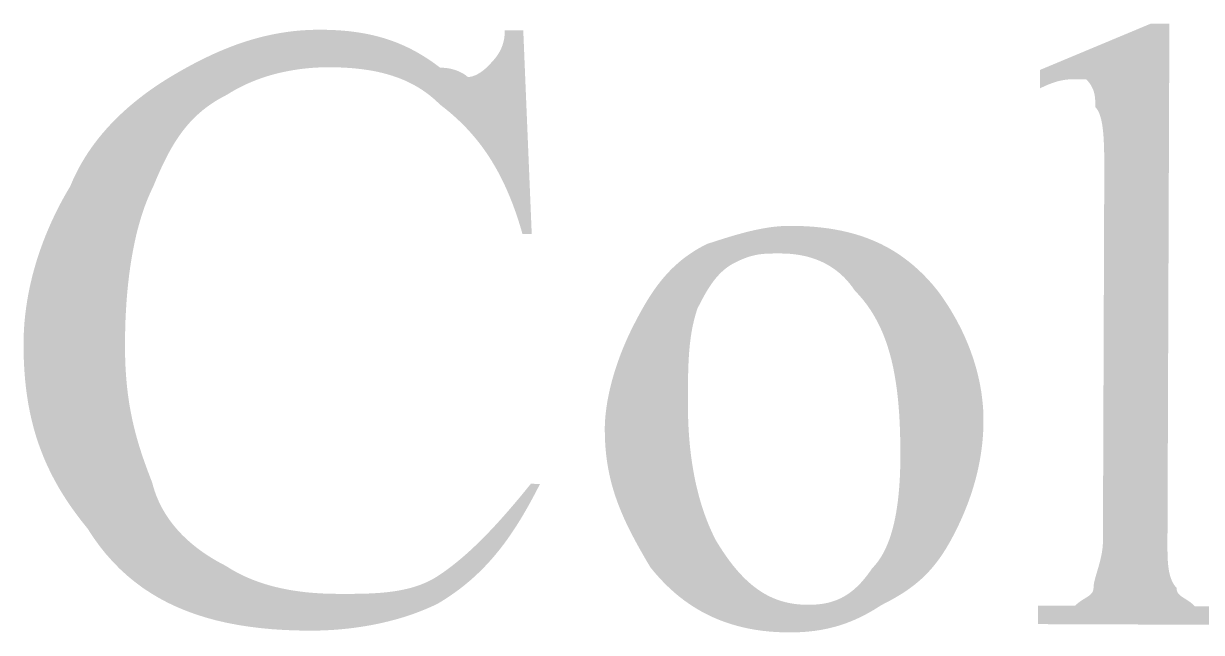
# Model space of a CAD drawing. Header units: millimetres. Extents: x -125 to 146, y -26 to 163.
# Drawn here: x 94.57 to 99.98, y 41.63 to 44.43 of the extents above; entities that cross this region are included whole.
import ezdxf

# ---------------------------------------------------------------- set-up
doc = ezdxf.new("R2010")
doc.units = ezdxf.units.MM
doc.header["$MEASUREMENT"] = 0
doc.layers.get('0').update_dxf_attribs({"color": 255, "linetype": 'CONTINUOUS'})

msp = doc.modelspace()

# ---------------------------------------------------------------- hatches: boundary and pattern name
at = {"true_color": 0x000007}
for points in [[(96.8652, 44.3935), (96.9041, 43.4594), (96.8617, 43.4596), (96.8511, 43.496), (96.84, 43.5311), (96.8284, 43.565), (96.8164, 43.5977), (96.8039, 43.6292), (96.791, 43.6596), (96.7777, 43.6888), (96.7639, 43.7171), (96.7497, 43.7442), (96.735, 43.7704), (96.7199, 43.7957), (96.7043, 43.82), (96.6883, 43.8434), (96.6719, 43.866), (96.655, 43.8878), (96.6376, 43.9088), (96.6198, 43.9291), (96.6016, 43.9487), (96.5829, 43.9676), (96.5638, 43.9859), (96.5443, 44.0036), (96.5243, 44.0208), (96.5038, 44.0374), (96.4829, 44.0536), (96.4669, 44.0691), (96.4504, 44.0838), (96.4335, 44.0975), (96.4161, 44.1105), (96.3983, 44.1227), (96.3801, 44.134), (96.3613, 44.1446), (96.3422, 44.1545), (96.3226, 44.1636), (96.3026, 44.172), (96.2821, 44.1797), (96.2612, 44.1867), (96.2398, 44.1931), (96.218, 44.1988), (96.1958, 44.2039), (96.1731, 44.2084), (96.1499, 44.2123), (96.1264, 44.2157), (96.1023, 44.2185), (96.0779, 44.2207), (96.053, 44.2225), (96.0276, 44.2237), (96.0018, 44.2245), (95.9756, 44.2248), (95.9544, 44.2247), (95.9333, 44.2241), (95.9121, 44.2231), (95.8911, 44.2216), (95.8701, 44.2197), (95.8492, 44.2174), (95.8283, 44.2146), (95.8077, 44.2113), (95.7871, 44.2077), (95.7667, 44.2036), (95.7465, 44.199), (95.7264, 44.194), (95.7066, 44.1886), (95.687, 44.1827), (95.6676, 44.1764), (95.6485, 44.1696), (95.6296, 44.1624), (95.6111, 44.1547), (95.5928, 44.1467), (95.5749, 44.1381), (95.5573, 44.1291), (95.5401, 44.1197), (95.5232, 44.1099), (95.5068, 44.0996), (95.486, 44.0888), (95.4661, 44.0776), (95.447, 44.066), (95.4286, 44.0538), (95.411, 44.0411), (95.3941, 44.0279), (95.3778, 44.0141), (95.3622, 43.9998), (95.3471, 43.9848), (95.3326, 43.9693), (95.3186, 43.9531), (95.3051, 43.9363), (95.292, 43.9188), (95.2793, 43.9006), (95.267, 43.8818), (95.255, 43.8622), (95.2434, 43.8419), (95.2319, 43.8208), (95.2207, 43.7989), (95.2097, 43.7763), (95.1988, 43.7529), (95.188, 43.7286), (95.1772, 43.7035), (95.1666, 43.6775), (95.1561, 43.6559), (95.1461, 43.6335), (95.1365, 43.6102), (95.1274, 43.5861), (95.1187, 43.5612), (95.1105, 43.5355), (95.1027, 43.509), (95.0953, 43.4818), (95.0883, 43.4538), (95.0818, 43.4251), (95.0758, 43.3957), (95.0702, 43.3656), (95.065, 43.3349), (95.0602, 43.3035), (95.0559, 43.2715), (95.0521, 43.2389), (95.0486, 43.2057), (95.0456, 43.1719), (95.0431, 43.1376), (95.041, 43.1027), (95.0393, 43.0673), (95.0381, 43.0315), (95.0373, 42.9951), (95.0369, 42.9583), (95.037, 42.9267), (95.0376, 42.8959), (95.0385, 42.8659), (95.04, 42.8366), (95.0419, 42.8081), (95.0442, 42.7801), (95.0469, 42.7528), (95.0502, 42.7259), (95.0538, 42.6995), (95.0579, 42.6735), (95.0624, 42.6479), (95.0674, 42.6225), (95.0728, 42.5974), (95.0787, 42.5724), (95.085, 42.5476), (95.0917, 42.5228), (95.0989, 42.498), (95.1065, 42.4732), (95.1146, 42.4483), (95.1231, 42.4232), (95.1321, 42.3979), (95.1415, 42.3724), (95.1513, 42.3465), (95.1615, 42.3202), (95.1672, 42.2992), (95.1737, 42.2787), (95.1811, 42.2586), (95.1893, 42.2389), (95.1983, 42.2197), (95.2081, 42.2009), (95.2186, 42.1826), (95.23, 42.1647), (95.242, 42.1472), (95.2548, 42.1302), (95.2683, 42.1136), (95.2824, 42.0975), (95.2972, 42.0818), (95.3127, 42.0665), (95.3288, 42.0517), (95.3455, 42.0373), (95.3628, 42.0233), (95.3807, 42.0098), (95.3991, 41.9967), (95.418, 41.9841), (95.4375, 41.9719), (95.4575, 41.9601), (95.4779, 41.9488), (95.4988, 41.9379), (95.5152, 41.9275), (95.532, 41.9175), (95.5492, 41.908), (95.5668, 41.8989), (95.5848, 41.8902), (95.6033, 41.882), (95.6222, 41.8742), (95.6415, 41.8669), (95.6612, 41.8599), (95.6814, 41.8535), (95.702, 41.8474), (95.723, 41.8419), (95.7445, 41.8367), (95.7663, 41.832), (95.7886, 41.8277), (95.8114, 41.8239), (95.8345, 41.8205), (95.8581, 41.8175), (95.8822, 41.815), (95.9067, 41.813), (95.9316, 41.8113), (95.9569, 41.8101), (95.9827, 41.8094), (96.009, 41.809), (96.0301, 41.809), (96.0513, 41.8089), (96.0724, 41.809), (96.0934, 41.8091), (96.1144, 41.8094), (96.1353, 41.8099), (96.1561, 41.8106), (96.1767, 41.8116), (96.1973, 41.8128), (96.2176, 41.8144), (96.2378, 41.8164), (96.2577, 41.8187), (96.2775, 41.8215), (96.297, 41.8248), (96.3162, 41.8286), (96.3352, 41.8329), (96.3539, 41.8379), (96.3722, 41.8434), (96.3903, 41.8496), (96.408, 41.8566), (96.4253, 41.8642), (96.4423, 41.8727), (96.4588, 41.8819), (96.4749, 41.892), (96.4909, 41.9027), (96.5068, 41.9139), (96.5228, 41.9256), (96.5388, 41.9378), (96.5549, 41.9505), (96.5711, 41.9637), (96.5874, 41.9775), (96.6039, 41.9919), (96.6205, 42.0068), (96.6372, 42.0223), (96.6542, 42.0385), (96.6713, 42.0553), (96.6887, 42.0728), (96.7063, 42.0909), (96.7242, 42.1098), (96.7424, 42.1293), (96.7608, 42.1496), (96.7796, 42.1707), (96.7987, 42.1925), (96.8181, 42.2151), (96.838, 42.2385), (96.8582, 42.2627), (96.8788, 42.2878), (96.8998, 42.3138), (96.9422, 42.3136), (96.9262, 42.2823), (96.9101, 42.252), (96.894, 42.2224), (96.8778, 42.1937), (96.8615, 42.1658), (96.845, 42.1387), (96.8282, 42.1123), (96.8112, 42.0867), (96.7939, 42.0619), (96.7763, 42.0377), (96.7583, 42.0143), (96.7399, 41.9916), (96.7211, 41.9695), (96.7018, 41.948), (96.6819, 41.9272), (96.6616, 41.907), (96.6406, 41.8874), (96.6191, 41.8683), (96.5968, 41.8498), (96.5739, 41.8318), (96.5502, 41.8144), (96.5258, 41.7975), (96.5006, 41.781), (96.4745, 41.765), (96.4531, 41.7547), (96.4312, 41.7449), (96.409, 41.7355), (96.3863, 41.7265), (96.3633, 41.718), (96.34, 41.7099), (96.3163, 41.7023), (96.2923, 41.6951), (96.2681, 41.6884), (96.2435, 41.6821), (96.2187, 41.6762), (96.1937, 41.6708), (96.1684, 41.6658), (96.1429, 41.6613), (96.1173, 41.6572), (96.0915, 41.6535), (96.0655, 41.6503), (96.0395, 41.6475), (96.0133, 41.6452), (95.987, 41.6433), (95.9606, 41.6419), (95.9342, 41.6409), (95.9078, 41.6403), (95.8813, 41.6402), (95.8235, 41.6411), (95.767, 41.6433), (95.7118, 41.6469), (95.658, 41.652), (95.6056, 41.6585), (95.5545, 41.6665), (95.5047, 41.6761), (95.4563, 41.6872), (95.4093, 41.7), (95.3636, 41.7144), (95.3192, 41.7305), (95.2762, 41.7483), (95.2345, 41.7678), (95.1942, 41.7892), (95.1552, 41.8124), (95.1175, 41.8374), (95.0812, 41.8644), (95.0462, 41.8933), (95.0126, 41.9242), (94.9803, 41.9571), (94.9493, 41.9921), (94.9197, 42.0291), (94.8914, 42.0683), (94.8644, 42.1096), (94.8387, 42.1415), (94.8144, 42.1734), (94.7913, 42.2053), (94.7695, 42.2374), (94.7489, 42.2696), (94.7295, 42.302), (94.7114, 42.3346), (94.6945, 42.3675), (94.6787, 42.4007), (94.6641, 42.4342), (94.6507, 42.4681), (94.6383, 42.5024), (94.6271, 42.5371), (94.617, 42.5724), (94.6079, 42.6081), (94.5999, 42.6445), (94.5929, 42.6814), (94.5869, 42.719), (94.5819, 42.7572), (94.5779, 42.7962), (94.5748, 42.8359), (94.5727, 42.8765), (94.5715, 42.9178), (94.5712, 42.96), (94.5718, 42.9918), (94.5732, 43.0235), (94.5755, 43.0552), (94.5786, 43.0868), (94.5825, 43.1183), (94.5872, 43.1498), (94.5926, 43.1811), (94.5988, 43.2124), (94.6058, 43.2434), (94.6134, 43.2743), (94.6218, 43.305), (94.6308, 43.3355), (94.6405, 43.3658), (94.6509, 43.3958), (94.6618, 43.4256), (94.6734, 43.4551), (94.6856, 43.4843), (94.6983, 43.5132), (94.7116, 43.5417), (94.7254, 43.57), (94.7397, 43.5978), (94.7545, 43.6252), (94.7698, 43.6523), (94.7856, 43.6789), (94.7967, 43.7051), (94.8087, 43.7308), (94.8215, 43.7562), (94.8351, 43.781), (94.8496, 43.8054), (94.8648, 43.8294), (94.8808, 43.853), (94.8976, 43.876), (94.9151, 43.8987), (94.9333, 43.9209), (94.9522, 43.9426), (94.9718, 43.964), (94.9921, 43.9848), (95.013, 44.0053), (95.0345, 44.0252), (95.0566, 44.0448), (95.0793, 44.0639), (95.1026, 44.0825), (95.1264, 44.1008), (95.1507, 44.1185), (95.1756, 44.1358), (95.201, 44.1527), (95.2268, 44.1692), (95.2531, 44.1852), (95.2796, 44.2007), (95.3062, 44.2159), (95.3328, 44.2305), (95.3596, 44.2448), (95.3863, 44.2585), (95.4133, 44.2716), (95.4403, 44.2843), (95.4674, 44.2964), (95.4948, 44.3079), (95.5222, 44.3188), (95.5499, 44.3291), (95.5778, 44.3388), (95.6059, 44.3477), (95.6342, 44.356), (95.6628, 44.3636), (95.6916, 44.3705), (95.7208, 44.3767), (95.7502, 44.382), (95.7799, 44.3866), (95.81, 44.3904), (95.8404, 44.3933), (95.8712, 44.3954), (95.9023, 44.3966), (95.9339, 44.397), (95.9601, 44.3966), (95.9859, 44.3959), (96.0113, 44.3946), (96.0364, 44.3929), (96.061, 44.3906), (96.0853, 44.3878), (96.1093, 44.3844), (96.1329, 44.3805), (96.1563, 44.3759), (96.1794, 44.3708), (96.2022, 44.365), (96.2248, 44.3585), (96.2471, 44.3514), (96.2693, 44.3436), (96.2912, 44.3351), (96.313, 44.3258), (96.3347, 44.3158), (96.3562, 44.305), (96.3776, 44.2934), (96.3989, 44.281), (96.4201, 44.2678), (96.4413, 44.2537), (96.4625, 44.2388), (96.4836, 44.223), (96.4939, 44.2227), (96.5038, 44.222), (96.5133, 44.221), (96.5224, 44.2197), (96.531, 44.218), (96.5391, 44.2161), (96.5468, 44.214), (96.5541, 44.2117), (96.5609, 44.2093), (96.5673, 44.2067), (96.5732, 44.2041), (96.5787, 44.2014), (96.5838, 44.1988), (96.5884, 44.1962), (96.5926, 44.1936), (96.5963, 44.1912), (96.5996, 44.1889), (96.6025, 44.1868), (96.6049, 44.1849), (96.6069, 44.1833), (96.6084, 44.182), (96.6095, 44.181), (96.6102, 44.1804), (96.6104, 44.1802), (96.6157, 44.1803), (96.621, 44.1809), (96.6262, 44.1819), (96.6314, 44.1832), (96.6365, 44.1848), (96.6415, 44.1867), (96.6464, 44.1887), (96.6512, 44.191), (96.6559, 44.1934), (96.6603, 44.1959), (96.6646, 44.1985), (96.6687, 44.2011), (96.6726, 44.2037), (96.6762, 44.2063), (96.6796, 44.2088), (96.6826, 44.2112), (96.6854, 44.2135), (96.6879, 44.2156), (96.6901, 44.2174), (96.6919, 44.219), (96.6933, 44.2204), (96.6944, 44.2213), (96.695, 44.222), (96.6952, 44.2222), (96.7005, 44.2274), (96.7058, 44.2327), (96.7111, 44.2381), (96.7163, 44.2435), (96.7214, 44.2489), (96.7264, 44.2545), (96.7314, 44.2602), (96.7362, 44.266), (96.7408, 44.272), (96.7453, 44.2782), (96.7496, 44.2845), (96.7537, 44.2911), (96.7576, 44.2979), (96.7612, 44.3049), (96.7646, 44.3123), (96.7677, 44.3199), (96.7705, 44.3278), (96.773, 44.3361), (96.7752, 44.3447), (96.7771, 44.3537), (96.7785, 44.3631), (96.7796, 44.3729), (96.7803, 44.3832), (96.7805, 44.3938)], [(99.8313, 44.4249), (99.8225, 42.0489), (99.8225, 42.0384), (99.8225, 42.0278), (99.8225, 42.0173), (99.8226, 42.0068), (99.8227, 41.9964), (99.823, 41.9861), (99.8233, 41.9759), (99.8238, 41.9658), (99.8244, 41.9559), (99.8252, 41.9462), (99.8262, 41.9366), (99.8274, 41.9272), (99.8288, 41.9181), (99.8304, 41.9092), (99.8323, 41.9005), (99.8345, 41.8921), (99.837, 41.884), (99.8398, 41.8762), (99.8429, 41.8688), (99.8463, 41.8617), (99.8502, 41.855), (99.8544, 41.8486), (99.859, 41.8427), (99.8641, 41.8371), (99.8643, 41.832), (99.8649, 41.8274), (99.8659, 41.8231), (99.8674, 41.8191), (99.8691, 41.8154), (99.8713, 41.812), (99.8737, 41.8088), (99.8765, 41.8057), (99.8796, 41.8028), (99.8829, 41.8001), (99.8865, 41.7974), (99.8904, 41.7947), (99.8945, 41.792), (99.8987, 41.7893), (99.9032, 41.7865), (99.9078, 41.7837), (99.9126, 41.7806), (99.9174, 41.7774), (99.9224, 41.774), (99.9275, 41.7703), (99.9327, 41.7663), (99.9379, 41.7619), (99.9432, 41.7572), (99.9484, 41.7521), (99.9489, 41.7521), (99.9502, 41.7521), (99.9524, 41.7521), (99.9553, 41.7521), (99.959, 41.7521), (99.9634, 41.7521), (99.9685, 41.7521), (99.9742, 41.7521), (99.9805, 41.752), (99.9874, 41.752), (99.9948, 41.752), (100.0027, 41.7519), (100.011, 41.7519), (100.0197, 41.7519), (100.0288, 41.7519), (100.0382, 41.7518), (100.0479, 41.7518), (100.0578, 41.7517), (100.068, 41.7517), (100.0783, 41.7517), (100.0887, 41.7516), (100.0992, 41.7516), (100.1098, 41.7516), (100.1204, 41.7515), (100.1201, 41.6668), (99.2285, 41.6701), (99.2288, 41.7548), (99.2394, 41.7548), (99.2499, 41.7547), (99.2604, 41.7547), (99.2707, 41.7547), (99.2809, 41.7546), (99.291, 41.7546), (99.3008, 41.7545), (99.3103, 41.7545), (99.3196, 41.7545), (99.3285, 41.7544), (99.337, 41.7544), (99.3452, 41.7544), (99.3529, 41.7543), (99.3601, 41.7543), (99.3669, 41.7543), (99.373, 41.7543), (99.3786, 41.7543), (99.3836, 41.7542), (99.3879, 41.7542), (99.3914, 41.7542), (99.3943, 41.7542), (99.3964, 41.7542), (99.3977, 41.7542), (99.3981, 41.7542), (99.4034, 41.7592), (99.4087, 41.7639), (99.414, 41.7682), (99.4191, 41.7721), (99.4243, 41.7758), (99.4293, 41.7792), (99.4342, 41.7824), (99.439, 41.7854), (99.4436, 41.7882), (99.4481, 41.791), (99.4524, 41.7937), (99.4565, 41.7963), (99.4603, 41.7989), (99.464, 41.8016), (99.4673, 41.8044), (99.4704, 41.8072), (99.4732, 41.8102), (99.4757, 41.8134), (99.4779, 41.8168), (99.4797, 41.8205), (99.4811, 41.8245), (99.4822, 41.8288), (99.4829, 41.8335), (99.4831, 41.8385), (99.4833, 41.844), (99.484, 41.85), (99.485, 41.8563), (99.4863, 41.863), (99.488, 41.8701), (99.4898, 41.8775), (99.492, 41.8853), (99.4943, 41.8934), (99.4967, 41.9017), (99.4993, 41.9104), (99.5019, 41.9193), (99.5046, 41.9284), (99.5073, 41.9378), (99.5099, 41.9473), (99.5125, 41.9571), (99.5149, 41.967), (99.5172, 41.977), (99.5194, 41.9872), (99.5213, 41.9975), (99.5229, 42.0079), (99.5243, 42.0184), (99.5253, 42.0289), (99.526, 42.0395), (99.5262, 42.05), (99.5323, 43.7037), (99.5324, 43.7246), (99.5324, 43.7451), (99.5325, 43.7651), (99.5324, 43.7846), (99.5323, 43.8036), (99.5321, 43.8221), (99.5318, 43.84), (99.5313, 43.8573), (99.5307, 43.8741), (99.5299, 43.8902), (99.529, 43.9058), (99.5278, 43.9207), (99.5264, 43.9349), (99.5248, 43.9484), (99.5229, 43.9613), (99.5208, 43.9734), (99.5183, 43.9848), (99.5155, 43.9954), (99.5124, 44.0053), (99.509, 44.0144), (99.5051, 44.0227), (99.5009, 44.0301), (99.4963, 44.0368), (99.4912, 44.0425), (99.4913, 44.0478), (99.4913, 44.0531), (99.4912, 44.0584), (99.4911, 44.0637), (99.491, 44.069), (99.4907, 44.0743), (99.4903, 44.0795), (99.4898, 44.0848), (99.4892, 44.0901), (99.4884, 44.0954), (99.4874, 44.1007), (99.4862, 44.106), (99.4848, 44.1113), (99.4831, 44.1166), (99.4812, 44.1219), (99.479, 44.1272), (99.4765, 44.1325), (99.4737, 44.1378), (99.4706, 44.1431), (99.4671, 44.1484), (99.4633, 44.1537), (99.4591, 44.159), (99.4544, 44.1643), (99.4494, 44.1697), (99.4492, 44.1697), (99.4485, 44.1697), (99.4476, 44.1697), (99.4462, 44.1697), (99.4446, 44.1697), (99.4428, 44.1697), (99.4407, 44.1697), (99.4384, 44.1697), (99.436, 44.1697), (99.4335, 44.1697), (99.4308, 44.1697), (99.4282, 44.1697), (99.4256, 44.1697), (99.423, 44.1698), (99.4204, 44.1698), (99.418, 44.1698), (99.4157, 44.1698), (99.4137, 44.1698), (99.4118, 44.1698), (99.4102, 44.1698), (99.4089, 44.1698), (99.4079, 44.1698), (99.4073, 44.1698), (99.407, 44.1698), (99.4017, 44.1698), (99.3964, 44.1698), (99.3911, 44.1698), (99.3857, 44.1697), (99.3802, 44.1695), (99.3746, 44.1693), (99.3689, 44.1689), (99.3631, 44.1684), (99.3572, 44.1678), (99.3511, 44.167), (99.3447, 44.166), (99.3382, 44.1648), (99.3315, 44.1634), (99.3245, 44.1617), (99.3173, 44.1598), (99.3098, 44.1576), (99.302, 44.1552), (99.2939, 44.1524), (99.2854, 44.1493), (99.2766, 44.1458), (99.2675, 44.142), (99.2579, 44.1378), (99.2479, 44.1331), (99.2376, 44.1281), (99.2379, 44.2128), (99.7467, 44.4252)]]:
    msp.add_hatch(color=7, dxfattribs=at).paths.add_polyline_path(points)
h = msp.add_hatch(color=7, dxfattribs=at)
h.paths.add_polyline_path([(98.0922, 43.4973), (98.1288, 43.4968), (98.1646, 43.4953), (98.1994, 43.4929), (98.2335, 43.4896), (98.2667, 43.4853), (98.2992, 43.48), (98.3309, 43.4738), (98.3618, 43.4665), (98.392, 43.4583), (98.4214, 43.449), (98.4502, 43.4386), (98.4782, 43.4271), (98.5057, 43.4146), (98.5324, 43.4009), (98.5585, 43.3861), (98.5841, 43.3701), (98.609, 43.3529), (98.6333, 43.3346), (98.6571, 43.3151), (98.6804, 43.2943), (98.7032, 43.2722), (98.7254, 43.249), (98.7472, 43.2244), (98.7684, 43.1985), (98.784, 43.1771), (98.7991, 43.1552), (98.8138, 43.1329), (98.8279, 43.1103), (98.8415, 43.0872), (98.8546, 43.0639), (98.8671, 43.0401), (98.8791, 43.0161), (98.8905, 42.9918), (98.9012, 42.9672), (98.9114, 42.9423), (98.9209, 42.9171), (98.9297, 42.8918), (98.9379, 42.8662), (98.9453, 42.8404), (98.952, 42.8145), (98.958, 42.7883), (98.9633, 42.7621), (98.9678, 42.7357), (98.9714, 42.7092), (98.9743, 42.6826), (98.9764, 42.6559), (98.9776, 42.6292), (98.9779, 42.6024), (98.9776, 42.5812), (98.9769, 42.5601), (98.9757, 42.5389), (98.9741, 42.5178), (98.972, 42.4966), (98.9695, 42.4754), (98.9666, 42.4543), (98.9632, 42.4331), (98.9593, 42.412), (98.9551, 42.3908), (98.9504, 42.3697), (98.9452, 42.3485), (98.9396, 42.3274), (98.9336, 42.3062), (98.9271, 42.2851), (98.9202, 42.264), (98.9129, 42.2428), (98.9051, 42.2217), (98.8968, 42.2005), (98.8882, 42.1794), (98.879, 42.1583), (98.8695, 42.1371), (98.8595, 42.116), (98.849, 42.0949), (98.8384, 42.0742), (98.8277, 42.0543), (98.8169, 42.0353), (98.806, 42.017), (98.795, 41.9995), (98.7838, 41.9827), (98.7724, 41.9665), (98.7607, 41.951), (98.7487, 41.936), (98.7364, 41.9216), (98.7238, 41.9077), (98.7107, 41.8943), (98.6972, 41.8813), (98.6832, 41.8688), (98.6687, 41.8566), (98.6537, 41.8447), (98.6381, 41.8332), (98.6218, 41.8219), (98.6049, 41.8108), (98.5873, 41.7999), (98.5689, 41.7892), (98.5498, 41.7785), (98.5299, 41.768), (98.5091, 41.7575), (98.4932, 41.7472), (98.4773, 41.7373), (98.4613, 41.7279), (98.4453, 41.7189), (98.4292, 41.7104), (98.413, 41.7023), (98.3967, 41.6946), (98.3803, 41.6874), (98.3637, 41.6806), (98.347, 41.6743), (98.3301, 41.6684), (98.313, 41.6629), (98.2956, 41.6579), (98.2781, 41.6534), (98.2603, 41.6492), (98.2422, 41.6456), (98.2238, 41.6423), (98.2051, 41.6395), (98.186, 41.6372), (98.1667, 41.6353), (98.1469, 41.6338), (98.1268, 41.6328), (98.1063, 41.6322), (98.0853, 41.632), (98.0538, 41.6326), (98.0227, 41.6341), (97.992, 41.6364), (97.9617, 41.6397), (97.9318, 41.644), (97.9024, 41.6492), (97.8734, 41.6555), (97.8449, 41.6627), (97.8167, 41.671), (97.789, 41.6803), (97.7618, 41.6907), (97.735, 41.7021), (97.7086, 41.7147), (97.6827, 41.7284), (97.6573, 41.7432), (97.6323, 41.7591), (97.6077, 41.7763), (97.5836, 41.7946), (97.56, 41.8142), (97.5368, 41.835), (97.5141, 41.857), (97.4919, 41.8803), (97.4701, 41.9048), (97.4488, 41.9307), (97.4332, 41.957), (97.4181, 41.9829), (97.4035, 42.0085), (97.3894, 42.0338), (97.3758, 42.0589), (97.3627, 42.0838), (97.3502, 42.1086), (97.3382, 42.1334), (97.3268, 42.1581), (97.3161, 42.1829), (97.3059, 42.2078), (97.2964, 42.2329), (97.2876, 42.2582), (97.2794, 42.2838), (97.272, 42.3097), (97.2653, 42.3359), (97.2593, 42.3626), (97.254, 42.3898), (97.2495, 42.4176), (97.2459, 42.4459), (97.243, 42.475), (97.241, 42.5047), (97.2398, 42.5352), (97.2395, 42.5665), (97.2397, 42.5826), (97.2405, 42.5992), (97.2416, 42.6161), (97.2432, 42.6335), (97.2453, 42.6513), (97.2478, 42.6694), (97.2507, 42.6879), (97.2541, 42.7067), (97.2579, 42.7258), (97.2622, 42.7452), (97.2669, 42.7648), (97.272, 42.7847), (97.2776, 42.8048), (97.2836, 42.8251), (97.2901, 42.8455), (97.297, 42.8662), (97.3044, 42.8869), (97.3122, 42.9078), (97.3204, 42.9288), (97.3291, 42.9498), (97.3382, 42.9709), (97.3477, 42.9921), (97.3577, 43.0132), (97.3682, 43.0343), (97.3789, 43.0553), (97.3896, 43.0757), (97.4003, 43.0957), (97.4112, 43.1153), (97.4222, 43.1345), (97.4334, 43.1532), (97.4449, 43.1714), (97.4566, 43.1892), (97.4685, 43.2066), (97.4808, 43.2235), (97.4935, 43.24), (97.5066, 43.2561), (97.5201, 43.2717), (97.5341, 43.2869), (97.5486, 43.3016), (97.5636, 43.3158), (97.5793, 43.3297), (97.5955, 43.3431), (97.6125, 43.356), (97.6301, 43.3685), (97.6484, 43.3806), (97.6676, 43.3922), (97.6875, 43.4034), (97.7083, 43.4141), (97.7245, 43.4193), (97.7407, 43.4245), (97.7568, 43.4297), (97.7729, 43.4348), (97.7891, 43.4399), (97.8052, 43.4448), (97.8212, 43.4497), (97.8373, 43.4544), (97.8533, 43.4589), (97.8693, 43.4633), (97.8853, 43.4676), (97.9013, 43.4716), (97.9173, 43.4754), (97.9332, 43.4789), (97.9491, 43.4822), (97.9651, 43.4853), (97.981, 43.488), (97.9969, 43.4904), (98.0128, 43.4925), (98.0287, 43.4942), (98.0446, 43.4956), (98.0605, 43.4966), (98.0763, 43.4972)])
h.paths.add_polyline_path([(98.0494, 43.3705), (98.039, 43.3705), (98.0291, 43.3705), (98.0195, 43.3705), (98.0102, 43.3704), (98.0012, 43.3703), (97.9925, 43.37), (97.984, 43.3697), (97.9757, 43.3692), (97.9675, 43.3686), (97.9595, 43.3678), (97.9515, 43.3668), (97.9436, 43.3656), (97.9356, 43.3642), (97.9276, 43.3625), (97.9196, 43.3606), (97.9114, 43.3585), (97.9031, 43.356), (97.8946, 43.3532), (97.8858, 43.3501), (97.8769, 43.3466), (97.8676, 43.3428), (97.858, 43.3386), (97.848, 43.334), (97.8376, 43.3289), (97.8272, 43.3235), (97.8172, 43.3176), (97.8076, 43.3113), (97.7983, 43.3046), (97.7894, 43.2975), (97.7808, 43.2901), (97.7725, 43.2824), (97.7646, 43.2743), (97.7569, 43.266), (97.7495, 43.2574), (97.7423, 43.2485), (97.7354, 43.2394), (97.7287, 43.23), (97.7222, 43.2205), (97.7159, 43.2107), (97.7097, 43.2008), (97.7037, 43.1908), (97.6979, 43.1806), (97.6922, 43.1703), (97.6865, 43.16), (97.681, 43.1495), (97.6756, 43.139), (97.6702, 43.1285), (97.6648, 43.1179), (97.6597, 43.1021), (97.655, 43.0862), (97.6507, 43.0703), (97.6468, 43.0543), (97.6432, 43.0382), (97.64, 43.0221), (97.6371, 43.0058), (97.6346, 42.9894), (97.6323, 42.9728), (97.6303, 42.956), (97.6286, 42.9391), (97.6271, 42.9219), (97.6258, 42.9045), (97.6247, 42.8869), (97.6238, 42.869), (97.6231, 42.8507), (97.6225, 42.8322), (97.622, 42.8133), (97.6217, 42.7941), (97.6214, 42.7745), (97.6212, 42.7546), (97.6211, 42.7342), (97.621, 42.7134), (97.6209, 42.6921), (97.621, 42.6606), (97.6216, 42.6295), (97.6226, 42.5988), (97.624, 42.5686), (97.6259, 42.5388), (97.6282, 42.5095), (97.631, 42.4806), (97.6342, 42.4522), (97.6379, 42.4241), (97.6421, 42.3966), (97.6467, 42.3694), (97.6517, 42.3427), (97.6572, 42.3165), (97.6632, 42.2907), (97.6696, 42.2653), (97.6765, 42.2403), (97.6838, 42.2158), (97.6916, 42.1918), (97.6999, 42.1681), (97.7086, 42.145), (97.7178, 42.1222), (97.7275, 42.0999), (97.7376, 42.078), (97.7482, 42.0566), (97.764, 42.0308), (97.7798, 42.0062), (97.7957, 41.9829), (97.8116, 41.9609), (97.8275, 41.9402), (97.8436, 41.9207), (97.8598, 41.9024), (97.8762, 41.8852), (97.8926, 41.8693), (97.9093, 41.8545), (97.9261, 41.8409), (97.9432, 41.8284), (97.9604, 41.8169), (97.9779, 41.8066), (97.9957, 41.7973), (98.0138, 41.7891), (98.0321, 41.7819), (98.0508, 41.7757), (98.0698, 41.7705), (98.0891, 41.7663), (98.1089, 41.763), (98.129, 41.7607), (98.1495, 41.7592), (98.1705, 41.7587), (98.1861, 41.7589), (98.2013, 41.7595), (98.2162, 41.7606), (98.2306, 41.7622), (98.2447, 41.7643), (98.2585, 41.767), (98.2719, 41.7702), (98.285, 41.774), (98.2978, 41.7783), (98.3103, 41.7833), (98.3226, 41.7889), (98.3346, 41.7952), (98.3465, 41.8021), (98.3581, 41.8096), (98.3695, 41.8179), (98.3808, 41.8269), (98.3919, 41.8367), (98.403, 41.8472), (98.4139, 41.8584), (98.4247, 41.8705), (98.4354, 41.8833), (98.4461, 41.897), (98.4568, 41.9116), (98.4674, 41.927), (98.4778, 41.9379), (98.4878, 41.9498), (98.4973, 41.9626), (98.5064, 41.9762), (98.515, 41.9907), (98.5233, 42.0061), (98.531, 42.0224), (98.5384, 42.0396), (98.5453, 42.0576), (98.5517, 42.0766), (98.5578, 42.0964), (98.5634, 42.1171), (98.5685, 42.1387), (98.5732, 42.1612), (98.5775, 42.1845), (98.5813, 42.2088), (98.5847, 42.2339), (98.5877, 42.2599), (98.5902, 42.2868), (98.5923, 42.3146), (98.594, 42.3432), (98.5952, 42.3728), (98.596, 42.4032), (98.5963, 42.4345), (98.5962, 42.4767), (98.5957, 42.518), (98.5946, 42.5584), (98.593, 42.5979), (98.5908, 42.6365), (98.5879, 42.6742), (98.5844, 42.711), (98.5802, 42.7469), (98.5752, 42.7818), (98.5695, 42.8159), (98.563, 42.8491), (98.5556, 42.8815), (98.5473, 42.9129), (98.5381, 42.9434), (98.528, 42.973), (98.5169, 43.0018), (98.5047, 43.0296), (98.4914, 43.0566), (98.4771, 43.0827), (98.4616, 43.1079), (98.4449, 43.1322), (98.427, 43.1557), (98.4079, 43.1782), (98.3874, 43.1999), (98.3767, 43.2154), (98.3655, 43.23), (98.354, 43.2438), (98.342, 43.2567), (98.3297, 43.2689), (98.317, 43.2802), (98.3039, 43.2908), (98.2906, 43.3006), (98.277, 43.3097), (98.2631, 43.3181), (98.2489, 43.3258), (98.2345, 43.3328), (98.2198, 43.3391), (98.205, 43.3448), (98.19, 43.3499), (98.1748, 43.3544), (98.1594, 43.3582), (98.144, 43.3615), (98.1284, 43.3643), (98.1127, 43.3665), (98.0969, 43.3683), (98.0811, 43.3695), (98.0653, 43.3702)])

doc.saveas('drawing.dxf')
